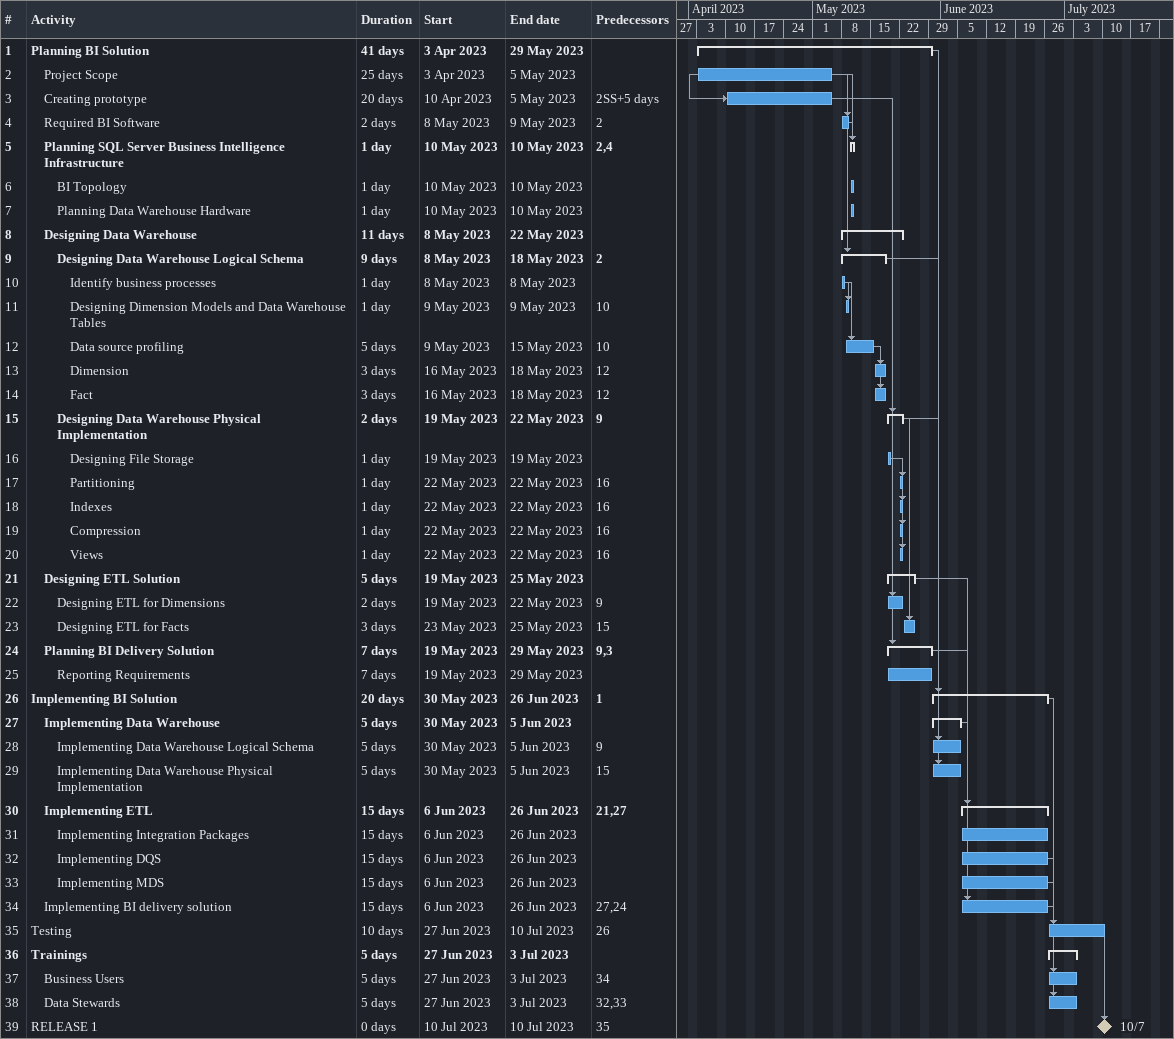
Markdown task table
| ID | Level | Task | Duration | Start | Finish | Predecessors |
|---|---|---|---|---|---|---|
| 1 | 1 | **Planning BI Solution** | 41d | 2023-04-03 | 2023-05-29 |  |
| 2 | 2 | Project Scope | 25d | 2023-04-03 | 2023-05-05 |  |
| 3 | 2 | Creating prototype | 20d | 2023-04-10 | 2023-05-05 | 2SS+5d |
| 4 | 2 | Required BI Software | 2d | 2023-05-08 | 2023-05-09 | 2 |
| 5 | 2 | **Planning SQL Server Business Intelligence Infrastructure** | 1d | 2023-05-10 | 2023-05-10 | 2, 4 |
| 6 | 3 | BI Topology | 1d | 2023-05-10 | 2023-05-10 |  |
| 7 | 3 | Planning Data Warehouse Hardware | 1d | 2023-05-10 | 2023-05-10 |  |
| 8 | 2 | **Designing Data Warehouse** | 11d | 2023-05-08 | 2023-05-22 |  |
| 9 | 3 | **Designing Data Warehouse Logical Schema** | 9d | 2023-05-08 | 2023-05-18 | 2 |
| 10 | 4 | Identify business processes | 1d | 2023-05-08 | 2023-05-08 |  |
| 11 | 4 | Designing Dimension Models and Data Warehouse Tables | 1d | 2023-05-09 | 2023-05-09 | 10 |
| 12 | 4 | Data source profiling | 5d | 2023-05-09 | 2023-05-15 | 10 |
| 13 | 4 | Dimension | 3d | 2023-05-16 | 2023-05-18 | 12 |
| 14 | 4 | Fact | 3d | 2023-05-16 | 2023-05-18 | 12 |
| 15 | 3 | **Designing Data Warehouse Physical Implementation** | 2d | 2023-05-19 | 2023-05-22 | 9 |
| 16 | 4 | Designing File Storage | 1d | 2023-05-19 | 2023-05-19 |  |
| 17 | 4 | Partitioning | 1d | 2023-05-22 | 2023-05-22 | 16 |
| 18 | 4 | Indexes | 1d | 2023-05-22 | 2023-05-22 | 16 |
| 19 | 4 | Compression | 1d | 2023-05-22 | 2023-05-22 | 16 |
| 20 | 4 | Views | 1d | 2023-05-22 | 2023-05-22 | 16 |
| 21 | 2 | **Designing ETL Solution** | 5d | 2023-05-19 | 2023-05-25 |  |
| 22 | 3 | Designing ETL for Dimensions | 2d | 2023-05-19 | 2023-05-22 | 9 |
| 23 | 3 | Designing ETL for Facts | 3d | 2023-05-23 | 2023-05-25 | 15 |
| 24 | 2 | **Planning BI Delivery Solution** | 7d | 2023-05-19 | 2023-05-29 | 9, 3 |
| 25 | 3 | Reporting Requirements | 7d | 2023-05-19 | 2023-05-29 |  |
| 26 | 1 | **Implementing BI Solution** | 20d | 2023-05-30 | 2023-06-26 | 1 |
| 27 | 2 | **Implementing Data Warehouse** | 5d | 2023-05-30 | 2023-06-05 |  |
| 28 | 3 | Implementing Data Warehouse Logical Schema | 5d | 2023-05-30 | 2023-06-05 | 9 |
| 29 | 3 | Implementing Data Warehouse Physical Implementation | 5d | 2023-05-30 | 2023-06-05 | 15 |
| 30 | 2 | **Implementing ETL** | 15d | 2023-06-06 | 2023-06-26 | 21, 27 |
| 31 | 3 | Implementing Integration Packages | 15d | 2023-06-06 | 2023-06-26 |  |
| 32 | 3 | Implementing DQS | 15d | 2023-06-06 | 2023-06-26 |  |
| 33 | 3 | Implementing MDS | 15d | 2023-06-06 | 2023-06-26 |  |
| 34 | 2 | Implementing BI delivery solution | 15d | 2023-06-06 | 2023-06-26 | 27, 24 |
| 35 | 1 | Testing | 10d | 2023-06-27 | 2023-07-10 | 26 |
| 36 | 1 | **Trainings** | 5d | 2023-06-27 | 2023-07-03 |  |
| 37 | 2 | Business Users | 5d | 2023-06-27 | 2023-07-03 | 34 |
| 38 | 2 | Data Stewards | 5d | 2023-06-27 | 2023-07-03 | 32, 33 |
| 39 | 1 | RELEASE 1 | 0d | 2023-07-10 | 2023-07-10 | 35 |
